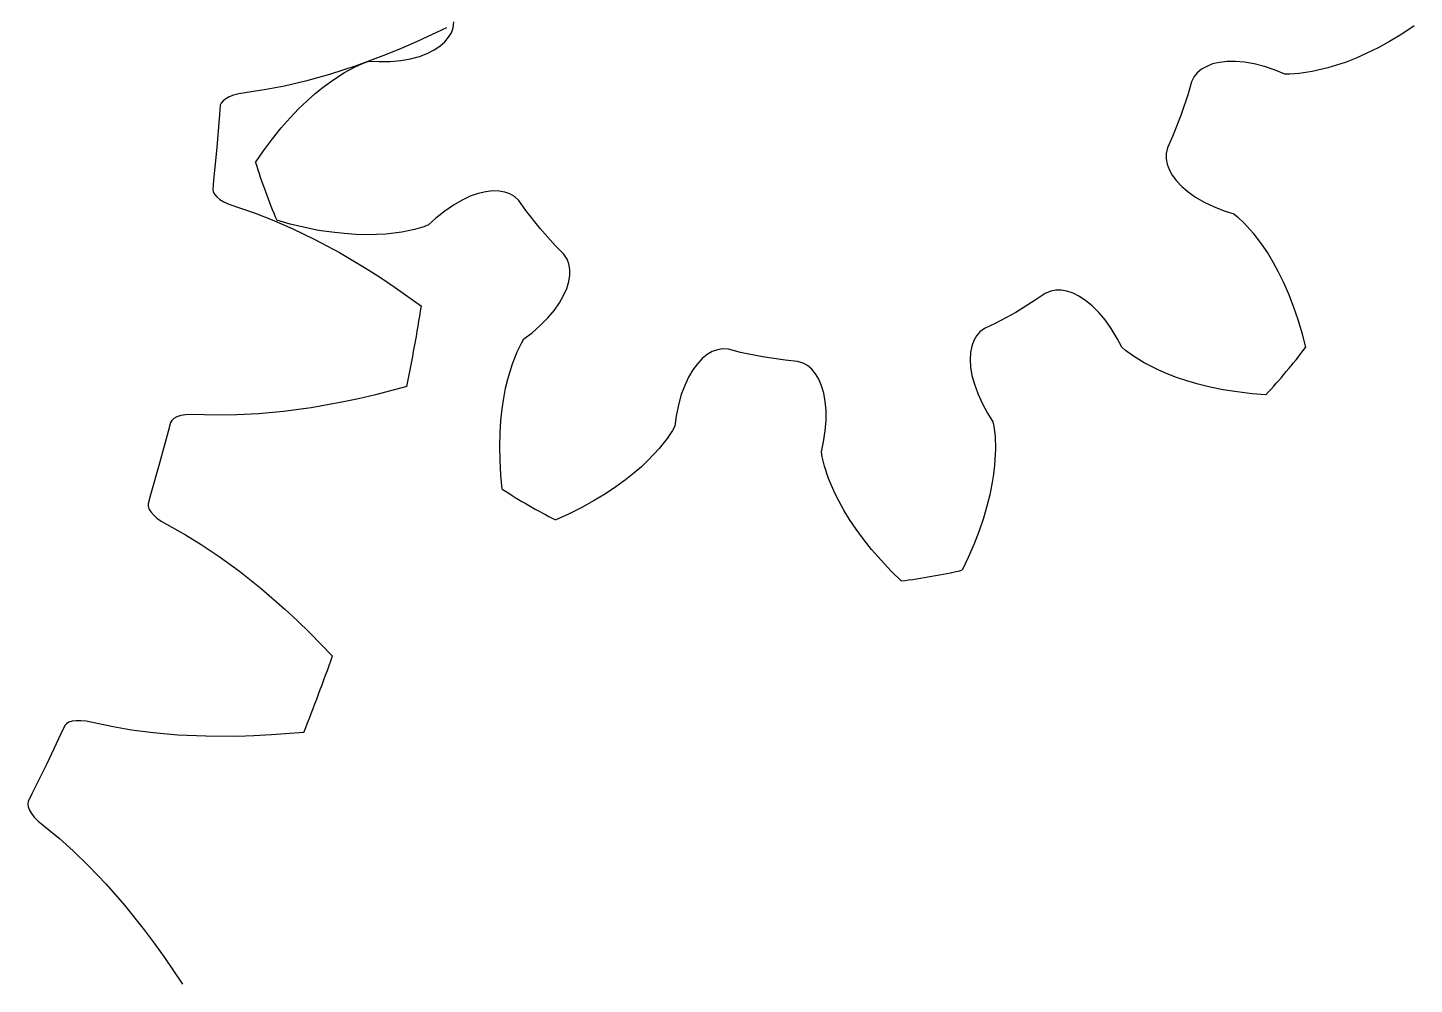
# Model space of a CAD drawing. Extents: x -19.5 to 29.1, y -19.6 to 19.6.
# Drawn here: x 15.49 to 28.97, y -9.69 to -0.4 of the extents above; entities that cross this region are included whole.
import ezdxf

# ---------------------------------------------------------------- set-up
doc = ezdxf.new("R2010")
doc.units = 0

msp = doc.modelspace()

# ---------------------------------------------------------------- linework, layer by layer
at = {"layer": 'layer0'}
for p, q in [((19.61, -0.445), (19.627, -0.398)), ((19.627, -0.398), (19.633, -0.34)), ((28.969, -0.379), (28.847, -0.459)), ((19.499, -0.575), (19.546, -0.534)), ((19.546, -0.534), (19.583, -0.49)), ((19.583, -0.49), (19.61, -0.445)), ((28.729, -0.53), (28.617, -0.592)), ((28.847, -0.459), (28.729, -0.53)), ((19.299, -0.675), (19.375, -0.646)), ((19.375, -0.646), (19.442, -0.613)), ((19.442, -0.613), (19.499, -0.575)), ((28.508, -0.645), (28.404, -0.692)), ((28.617, -0.592), (28.508, -0.645)), ((18.566, -0.836), (18.676, -0.777)), ((18.676, -0.777), (18.762, -0.739)), ((18.762, -0.739), (18.807, -0.723)), ((18.807, -0.723), (18.906, -0.726)), ((18.906, -0.726), (19.017, -0.724)), ((19.017, -0.724), (19.119, -0.715)), ((19.119, -0.715), (19.213, -0.698)), ((19.213, -0.698), (19.299, -0.675)), ((26.901, -0.8), (26.86, -0.834)), ((26.951, -0.772), (26.901, -0.8)), ((27.009, -0.749), (26.951, -0.772)), ((27.076, -0.734), (27.009, -0.749)), ((27.15, -0.725), (27.076, -0.734)), ((27.231, -0.724), (27.15, -0.725)), ((27.32, -0.732), (27.231, -0.724)), ((27.414, -0.748), (27.32, -0.732)), ((27.513, -0.774), (27.414, -0.748)), ((27.618, -0.81), (27.513, -0.774)), ((28.128, -0.788), (27.975, -0.823)), ((28.214, -0.762), (28.128, -0.788)), ((28.306, -0.73), (28.214, -0.762)), ((28.404, -0.692), (28.306, -0.73)), ((18.363, -0.975), (18.435, -0.922)), ((18.435, -0.922), (18.566, -0.836)), ((26.803, -0.924), (26.77, -1.039)), ((26.829, -0.871), (26.803, -0.924)), ((26.86, -0.834), (26.829, -0.871)), ((27.71, -0.847), (27.618, -0.81)), ((27.758, -0.847), (27.71, -0.847)), ((27.851, -0.841), (27.758, -0.847)), ((27.975, -0.823), (27.851, -0.841)), ((18.208, -1.106), (18.287, -1.037)), ((18.287, -1.037), (18.363, -0.975)), ((26.77, -1.039), (26.701, -1.249)), ((18.042, -1.273), (18.126, -1.185)), ((18.126, -1.185), (18.208, -1.106)), ((17.957, -1.369), (18.042, -1.273)), ((26.701, -1.249), (26.619, -1.454)), ((17.784, -1.593), (17.871, -1.476)), ((17.871, -1.476), (17.957, -1.369)), ((26.619, -1.454), (26.57, -1.563)), ((17.708, -1.706), (17.784, -1.593)), ((26.57, -1.563), (26.556, -1.62)), ((26.556, -1.62), (26.556, -1.67)), ((26.556, -1.67), (26.566, -1.722)), ((26.566, -1.722), (26.586, -1.775)), ((26.586, -1.775), (26.616, -1.83)), ((26.616, -1.83), (26.657, -1.885)), ((26.657, -1.885), (26.708, -1.939)), ((19.871, -2.008), (19.794, -2.035)), ((19.944, -1.991), (19.871, -2.008)), ((20.011, -1.983), (19.944, -1.991)), ((20.074, -1.984), (20.011, -1.983)), ((20.13, -1.994), (20.074, -1.984)), ((20.18, -2.011), (20.13, -1.994)), ((20.223, -2.036), (20.18, -2.011)), ((26.708, -1.939), (26.77, -1.992)), ((26.77, -1.992), (26.842, -2.043)), ((19.631, -2.12), (19.546, -2.179)), ((19.714, -2.073), (19.631, -2.12)), ((19.794, -2.035), (19.714, -2.073)), ((20.265, -2.077), (20.223, -2.036)), ((20.335, -2.174), (20.265, -2.077)), ((26.842, -2.043), (26.925, -2.091)), ((26.925, -2.091), (27.018, -2.135)), ((27.018, -2.135), (27.121, -2.175)), ((18.044, -2.305), (17.913, -2.268)), ((19.46, -2.248), (19.387, -2.314)), ((19.546, -2.179), (19.46, -2.248)), ((20.472, -2.347), (20.335, -2.174)), ((27.121, -2.175), (27.215, -2.206)), ((27.215, -2.206), (27.252, -2.236)), ((27.252, -2.236), (27.32, -2.301)), ((18.185, -2.339), (18.044, -2.305)), ((18.32, -2.366), (18.185, -2.339)), ((18.447, -2.385), (18.32, -2.366)), ((18.567, -2.398), (18.447, -2.385)), ((18.681, -2.406), (18.567, -2.398)), ((18.786, -2.409), (18.681, -2.406)), ((18.884, -2.407), (18.786, -2.409)), ((18.974, -2.402), (18.884, -2.407)), ((19.129, -2.383), (18.974, -2.402)), ((19.251, -2.358), (19.129, -2.383)), ((19.342, -2.331), (19.251, -2.358)), ((19.387, -2.314), (19.342, -2.331)), ((20.619, -2.512), (20.472, -2.347)), ((27.32, -2.301), (27.403, -2.394)), ((27.403, -2.394), (27.497, -2.519)), ((20.702, -2.598), (20.619, -2.512)), ((27.497, -2.519), (27.547, -2.595)), ((20.735, -2.647), (20.702, -2.598)), ((20.752, -2.693), (20.735, -2.647)), ((20.761, -2.745), (20.752, -2.693)), ((27.547, -2.595), (27.597, -2.678)), ((27.597, -2.678), (27.647, -2.77)), ((20.751, -2.864), (20.76, -2.802)), ((20.76, -2.802), (20.761, -2.745)), ((27.647, -2.77), (27.697, -2.873)), ((20.701, -2.998), (20.731, -2.93)), ((20.731, -2.93), (20.751, -2.864)), ((25.436, -2.956), (25.382, -2.979)), ((25.484, -2.947), (25.436, -2.956)), ((25.537, -2.947), (25.484, -2.947)), ((25.593, -2.958), (25.537, -2.947)), ((25.653, -2.978), (25.593, -2.958)), ((27.697, -2.873), (27.746, -2.984)), ((20.611, -3.142), (20.661, -3.069)), ((20.661, -3.069), (20.701, -2.998)), ((25.283, -3.046), (25.095, -3.163)), ((25.382, -2.979), (25.283, -3.046)), ((25.714, -3.009), (25.653, -2.978)), ((25.776, -3.05), (25.714, -3.009)), ((25.839, -3.101), (25.776, -3.05)), ((27.746, -2.984), (27.793, -3.103)), ((20.477, -3.289), (20.549, -3.215)), ((20.549, -3.215), (20.611, -3.142)), ((25.095, -3.163), (24.901, -3.267)), ((25.902, -3.164), (25.839, -3.101)), ((25.963, -3.237), (25.902, -3.164)), ((27.793, -3.103), (27.837, -3.233)), ((27.837, -3.233), (27.879, -3.373)), ((20.316, -3.422), (20.394, -3.361)), ((20.394, -3.361), (20.477, -3.289)), ((24.746, -3.354), (24.714, -3.392)), ((24.793, -3.319), (24.746, -3.354)), ((24.901, -3.267), (24.793, -3.319)), ((26.023, -3.321), (25.963, -3.237)), ((26.08, -3.416), (26.023, -3.321)), ((20.25, -3.548), (20.292, -3.463)), ((20.292, -3.463), (20.316, -3.422)), ((24.669, -3.491), (24.657, -3.553)), ((24.688, -3.438), (24.669, -3.491)), ((24.714, -3.392), (24.688, -3.438)), ((26.127, -3.503), (26.08, -3.416)), ((26.163, -3.534), (26.127, -3.503)), ((27.879, -3.373), (27.912, -3.505)), ((20.204, -3.663), (20.25, -3.548)), ((22.049, -3.613), (22.002, -3.663)), ((22.097, -3.574), (22.049, -3.613)), ((22.146, -3.545), (22.097, -3.574)), ((22.196, -3.527), (22.146, -3.545)), ((22.244, -3.518), (22.196, -3.527)), ((22.303, -3.522), (22.244, -3.518)), ((22.419, -3.552), (22.303, -3.522)), ((22.635, -3.596), (22.419, -3.552)), ((22.854, -3.628), (22.635, -3.596)), ((22.973, -3.64), (22.854, -3.628)), ((24.657, -3.553), (24.653, -3.621)), ((24.653, -3.621), (24.657, -3.696)), ((26.239, -3.59), (26.163, -3.534)), ((26.345, -3.655), (26.239, -3.59)), ((20.158, -3.814), (20.204, -3.663)), ((21.957, -3.723), (21.915, -3.793)), ((22.002, -3.663), (21.957, -3.723)), ((23.029, -3.657), (22.973, -3.64)), ((23.072, -3.681), (23.029, -3.657)), ((23.112, -3.715), (23.072, -3.681)), ((23.149, -3.76), (23.112, -3.715)), ((23.181, -3.813), (23.149, -3.76)), ((24.657, -3.696), (24.67, -3.776)), ((26.485, -3.726), (26.345, -3.655)), ((26.567, -3.762), (26.485, -3.726)), ((26.659, -3.797), (26.567, -3.762)), ((20.119, -3.997), (20.137, -3.901)), ((20.137, -3.901), (20.158, -3.814)), ((21.878, -3.873), (21.845, -3.963)), ((21.915, -3.793), (21.878, -3.873)), ((23.208, -3.876), (23.181, -3.813)), ((23.229, -3.947), (23.208, -3.876)), ((24.67, -3.776), (24.693, -3.862)), ((24.693, -3.862), (24.726, -3.952)), ((26.758, -3.83), (26.659, -3.797)), ((26.868, -3.862), (26.758, -3.83)), ((26.985, -3.89), (26.868, -3.862)), ((27.111, -3.916), (26.985, -3.89)), ((20.103, -4.101), (20.119, -3.997)), ((21.845, -3.963), (21.818, -4.062)), ((23.244, -4.028), (23.229, -3.947)), ((23.252, -4.116), (23.244, -4.028)), ((24.726, -3.952), (24.769, -4.045)), ((27.247, -3.937), (27.111, -3.916)), ((27.392, -3.954), (27.247, -3.937)), ((27.527, -3.964), (27.392, -3.954)), ((20.091, -4.214), (20.103, -4.101)), ((21.796, -4.171), (21.783, -4.269)), ((21.818, -4.062), (21.796, -4.171)), ((23.252, -4.211), (23.252, -4.116)), ((24.769, -4.045), (24.822, -4.142)), ((24.822, -4.142), (24.874, -4.226)), ((20.083, -4.335), (20.091, -4.214)), ((21.759, -4.311), (21.707, -4.389)), ((21.783, -4.269), (21.759, -4.311)), ((23.244, -4.314), (23.252, -4.211)), ((24.874, -4.226), (24.883, -4.273)), ((24.883, -4.273), (24.894, -4.366)), ((20.08, -4.463), (20.083, -4.335)), ((21.707, -4.389), (21.63, -4.487)), ((23.207, -4.52), (23.227, -4.423)), ((23.227, -4.423), (23.244, -4.314)), ((24.894, -4.366), (24.897, -4.491)), ((20.083, -4.601), (20.08, -4.463)), ((21.63, -4.487), (21.522, -4.601)), ((23.215, -4.567), (23.207, -4.52)), ((23.237, -4.659), (23.215, -4.567)), ((24.897, -4.491), (24.889, -4.648)), ((20.092, -4.746), (20.083, -4.601)), ((21.457, -4.663), (21.383, -4.727)), ((21.522, -4.601), (21.457, -4.663)), ((23.276, -4.777), (23.237, -4.659)), ((24.889, -4.648), (24.878, -4.737)), ((20.105, -4.882), (20.092, -4.746)), ((21.301, -4.792), (21.209, -4.859)), ((21.383, -4.727), (21.301, -4.792)), ((23.337, -4.921), (23.276, -4.777)), ((24.863, -4.833), (24.842, -4.936)), ((24.878, -4.737), (24.863, -4.833)), ((21.108, -4.927), (20.999, -4.993)), ((21.209, -4.859), (21.108, -4.927)), ((23.378, -5.002), (23.337, -4.921)), ((24.842, -4.936), (24.815, -5.047)), ((20.878, -5.06), (20.748, -5.125)), ((20.999, -4.993), (20.878, -5.06)), ((23.425, -5.087), (23.378, -5.002)), ((23.48, -5.176), (23.425, -5.087)), ((24.815, -5.047), (24.781, -5.163)), ((20.748, -5.125), (20.624, -5.181)), ((23.544, -5.271), (23.48, -5.176)), ((24.781, -5.163), (24.74, -5.285)), ((23.615, -5.369), (23.544, -5.271)), ((23.695, -5.469), (23.615, -5.369)), ((24.74, -5.285), (24.69, -5.413)), ((23.786, -5.573), (23.695, -5.469)), ((24.69, -5.413), (24.632, -5.547)), ((23.886, -5.678), (23.786, -5.573)), ((24.632, -5.547), (24.573, -5.669)), ((23.983, -5.773), (23.886, -5.678))]:
    msp.add_line(p, q, dxfattribs=at)
for start, end in [(197.0506, 202.9494), (317.0506, 322.9494), (237.0506, 242.9494), (277.0506, 282.9494)]:
    msp.add_arc((23.269, 0), 5.817, start, end, dxfattribs=at)
at = {"layer": 'layer1'}
for p, q in [((19.563, -0.397), (19.278, -0.531)), ((19.278, -0.531), (19.121, -0.598)), ((18.97, -0.66), (18.685, -0.766)), ((19.121, -0.598), (18.97, -0.66)), ((18.685, -0.766), (18.427, -0.85)), ((18.193, -0.916), (17.987, -0.964)), ((18.427, -0.85), (18.193, -0.916)), ((17.451, -1.069), (17.417, -1.087)), ((17.494, -1.052), (17.451, -1.069)), ((17.545, -1.039), (17.494, -1.052)), ((17.81, -0.998), (17.545, -1.039)), ((17.987, -0.964), (17.81, -0.998)), ((17.364, -1.151), (17.358, -1.241)), ((17.373, -1.129), (17.364, -1.151)), ((17.391, -1.107), (17.373, -1.129)), ((17.417, -1.087), (17.391, -1.107)), ((17.358, -1.241), (17.332, -1.56)), ((17.332, -1.56), (17.3, -1.878)), ((17.3, -1.878), (17.291, -1.968)), ((17.291, -1.968), (17.296, -1.992)), ((17.296, -1.992), (17.309, -2.016)), ((17.309, -2.016), (17.331, -2.04)), ((17.331, -2.04), (17.361, -2.065)), ((17.361, -2.065), (17.4, -2.088)), ((17.4, -2.088), (17.448, -2.111)), ((17.448, -2.111), (17.702, -2.198)), ((17.702, -2.198), (17.87, -2.263)), ((17.87, -2.263), (18.064, -2.348)), ((18.064, -2.348), (18.282, -2.454)), ((18.282, -2.454), (18.522, -2.582)), ((18.522, -2.582), (18.783, -2.738)), ((18.783, -2.738), (18.921, -2.825)), ((18.921, -2.825), (19.063, -2.92)), ((19.063, -2.92), (19.32, -3.103)), ((19.178, -3.884), (18.873, -3.964)), ((18.547, -4.037), (18.248, -4.09)), ((18.707, -4.003), (18.547, -4.037)), ((18.873, -3.964), (18.707, -4.003)), ((16.98, -4.167), (16.943, -4.179)), ((17.025, -4.159), (16.98, -4.167)), ((17.077, -4.155), (17.025, -4.159)), ((17.345, -4.162), (17.077, -4.155)), ((17.526, -4.16), (17.345, -4.162)), ((17.737, -4.149), (17.526, -4.16)), ((17.979, -4.127), (17.737, -4.149)), ((18.248, -4.09), (17.979, -4.127)), ((16.88, -4.233), (16.857, -4.32)), ((16.893, -4.213), (16.88, -4.233)), ((16.914, -4.195), (16.893, -4.213)), ((16.943, -4.179), (16.914, -4.195)), ((16.857, -4.32), (16.775, -4.63)), ((16.775, -4.63), (16.687, -4.937)), ((16.687, -4.937), (16.662, -5.024)), ((16.662, -5.024), (16.662, -5.048)), ((16.662, -5.048), (16.671, -5.074)), ((16.671, -5.074), (16.688, -5.102)), ((16.688, -5.102), (16.714, -5.131)), ((16.714, -5.131), (16.748, -5.162)), ((16.748, -5.162), (16.791, -5.192)), ((16.791, -5.192), (17.025, -5.324)), ((17.025, -5.324), (17.179, -5.418)), ((17.179, -5.418), (17.355, -5.535)), ((17.355, -5.535), (17.551, -5.679)), ((17.551, -5.679), (17.763, -5.848)), ((17.763, -5.848), (17.992, -6.047)), ((17.992, -6.047), (18.112, -6.159)), ((18.112, -6.159), (18.235, -6.277)), ((18.235, -6.277), (18.455, -6.503)), ((15.924, -7.137), (15.893, -7.147)), ((15.963, -7.132), (15.924, -7.137)), ((16.008, -7.132), (15.963, -7.132)), ((16.061, -7.137), (16.008, -7.132)), ((16.324, -7.192), (16.061, -7.137)), ((15.815, -7.261), (15.679, -7.55)), ((15.853, -7.179), (15.815, -7.261)), ((15.869, -7.161), (15.853, -7.179)), ((15.893, -7.147), (15.869, -7.161)), ((16.502, -7.223), (16.324, -7.192)), ((16.711, -7.25), (16.502, -7.223)), ((16.953, -7.271), (16.711, -7.25)), ((17.224, -7.283), (16.953, -7.271)), ((17.862, -7.27), (17.692, -7.279)), ((18.177, -7.246), (17.862, -7.27)), ((17.528, -7.284), (17.224, -7.283)), ((17.692, -7.279), (17.528, -7.284)), ((15.679, -7.55), (15.537, -7.837)), ((15.497, -7.918), (15.493, -7.942)), ((15.493, -7.942), (15.497, -7.969)), ((15.537, -7.837), (15.497, -7.918)), ((15.497, -7.969), (15.509, -8)), ((15.509, -8), (15.529, -8.033)), ((15.529, -8.033), (15.557, -8.069)), ((15.557, -8.069), (15.594, -8.107)), ((15.594, -8.107), (15.801, -8.278)), ((15.801, -8.278), (15.936, -8.398)), ((15.936, -8.398), (16.087, -8.545)), ((16.087, -8.545), (16.255, -8.721)), ((16.255, -8.721), (16.433, -8.926)), ((16.433, -8.926), (16.623, -9.163)), ((16.623, -9.163), (16.721, -9.294)), ((16.721, -9.294), (16.821, -9.432)), ((16.821, -9.432), (16.998, -9.693))]:
    msp.add_line(p, q, dxfattribs=at)
for start, end in [(348.5523, 350.8763), (338.2666, 340.5906)]:
    msp.add_arc((0, 0), 19.567, start, end, dxfattribs=at)
at = {"layer": 'layer2'}
for p, q in [((19.61, -0.445), (19.627, -0.398)), ((19.627, -0.398), (19.633, -0.34)), ((28.969, -0.379), (28.847, -0.459)), ((19.499, -0.575), (19.546, -0.534)), ((19.546, -0.534), (19.583, -0.49)), ((19.583, -0.49), (19.61, -0.445)), ((28.729, -0.53), (28.617, -0.592)), ((28.847, -0.459), (28.729, -0.53)), ((19.299, -0.675), (19.375, -0.646)), ((19.375, -0.646), (19.442, -0.613)), ((19.442, -0.613), (19.499, -0.575)), ((28.508, -0.645), (28.404, -0.692)), ((28.617, -0.592), (28.508, -0.645)), ((18.566, -0.836), (18.676, -0.777)), ((18.676, -0.777), (18.762, -0.739)), ((18.762, -0.739), (18.807, -0.723)), ((18.807, -0.723), (18.906, -0.726)), ((18.906, -0.726), (19.017, -0.724)), ((19.017, -0.724), (19.119, -0.715)), ((19.119, -0.715), (19.213, -0.698)), ((19.213, -0.698), (19.299, -0.675)), ((26.901, -0.8), (26.86, -0.834)), ((26.951, -0.772), (26.901, -0.8)), ((27.009, -0.749), (26.951, -0.772)), ((27.076, -0.734), (27.009, -0.749)), ((27.15, -0.725), (27.076, -0.734)), ((27.231, -0.724), (27.15, -0.725)), ((27.32, -0.732), (27.231, -0.724)), ((27.414, -0.748), (27.32, -0.732)), ((27.513, -0.774), (27.414, -0.748)), ((27.618, -0.81), (27.513, -0.774)), ((28.128, -0.788), (27.975, -0.823)), ((28.214, -0.762), (28.128, -0.788)), ((28.306, -0.73), (28.214, -0.762)), ((28.404, -0.692), (28.306, -0.73)), ((18.363, -0.975), (18.435, -0.922)), ((18.435, -0.922), (18.566, -0.836)), ((26.803, -0.924), (26.77, -1.039)), ((26.829, -0.871), (26.803, -0.924)), ((26.86, -0.834), (26.829, -0.871)), ((27.71, -0.847), (27.618, -0.81)), ((27.758, -0.847), (27.71, -0.847)), ((27.851, -0.841), (27.758, -0.847)), ((27.975, -0.823), (27.851, -0.841)), ((18.208, -1.106), (18.287, -1.037)), ((18.287, -1.037), (18.363, -0.975)), ((26.77, -1.039), (26.701, -1.249)), ((18.042, -1.273), (18.126, -1.185)), ((18.126, -1.185), (18.208, -1.106)), ((17.957, -1.369), (18.042, -1.273)), ((26.701, -1.249), (26.619, -1.454)), ((17.784, -1.593), (17.871, -1.476)), ((17.871, -1.476), (17.957, -1.369)), ((26.619, -1.454), (26.57, -1.563)), ((17.708, -1.706), (17.784, -1.593)), ((26.57, -1.563), (26.556, -1.62)), ((26.556, -1.62), (26.556, -1.67)), ((26.556, -1.67), (26.566, -1.722)), ((26.566, -1.722), (26.586, -1.775)), ((26.586, -1.775), (26.616, -1.83)), ((26.616, -1.83), (26.657, -1.885)), ((26.657, -1.885), (26.708, -1.939)), ((19.871, -2.008), (19.794, -2.035)), ((19.944, -1.991), (19.871, -2.008)), ((20.011, -1.983), (19.944, -1.991)), ((20.074, -1.984), (20.011, -1.983)), ((20.13, -1.994), (20.074, -1.984)), ((20.18, -2.011), (20.13, -1.994)), ((20.223, -2.036), (20.18, -2.011)), ((26.708, -1.939), (26.77, -1.992)), ((26.77, -1.992), (26.842, -2.043)), ((19.631, -2.12), (19.546, -2.179)), ((19.714, -2.073), (19.631, -2.12)), ((19.794, -2.035), (19.714, -2.073)), ((20.265, -2.077), (20.223, -2.036)), ((20.335, -2.174), (20.265, -2.077)), ((26.842, -2.043), (26.925, -2.091)), ((26.925, -2.091), (27.018, -2.135)), ((27.018, -2.135), (27.121, -2.175)), ((18.044, -2.305), (17.913, -2.268)), ((19.46, -2.248), (19.387, -2.314)), ((19.546, -2.179), (19.46, -2.248)), ((20.472, -2.347), (20.335, -2.174)), ((27.121, -2.175), (27.215, -2.206)), ((27.215, -2.206), (27.252, -2.236)), ((27.252, -2.236), (27.32, -2.301)), ((18.185, -2.339), (18.044, -2.305)), ((18.32, -2.366), (18.185, -2.339)), ((18.447, -2.385), (18.32, -2.366)), ((18.567, -2.398), (18.447, -2.385)), ((18.681, -2.406), (18.567, -2.398)), ((18.786, -2.409), (18.681, -2.406)), ((18.884, -2.407), (18.786, -2.409)), ((18.974, -2.402), (18.884, -2.407)), ((19.129, -2.383), (18.974, -2.402)), ((19.251, -2.358), (19.129, -2.383)), ((19.342, -2.331), (19.251, -2.358)), ((19.387, -2.314), (19.342, -2.331)), ((20.619, -2.512), (20.472, -2.347)), ((27.32, -2.301), (27.403, -2.394)), ((27.403, -2.394), (27.497, -2.519)), ((20.702, -2.598), (20.619, -2.512)), ((27.497, -2.519), (27.547, -2.595)), ((20.735, -2.647), (20.702, -2.598)), ((20.752, -2.693), (20.735, -2.647)), ((20.761, -2.745), (20.752, -2.693)), ((27.547, -2.595), (27.597, -2.678)), ((27.597, -2.678), (27.647, -2.77)), ((20.751, -2.864), (20.76, -2.802)), ((20.76, -2.802), (20.761, -2.745)), ((27.647, -2.77), (27.697, -2.873)), ((20.701, -2.998), (20.731, -2.93)), ((20.731, -2.93), (20.751, -2.864)), ((25.436, -2.956), (25.382, -2.979)), ((25.484, -2.947), (25.436, -2.956)), ((25.537, -2.947), (25.484, -2.947)), ((25.593, -2.958), (25.537, -2.947)), ((25.653, -2.978), (25.593, -2.958)), ((27.697, -2.873), (27.746, -2.984)), ((20.611, -3.142), (20.661, -3.069)), ((20.661, -3.069), (20.701, -2.998)), ((25.283, -3.046), (25.095, -3.163)), ((25.382, -2.979), (25.283, -3.046)), ((25.714, -3.009), (25.653, -2.978)), ((25.776, -3.05), (25.714, -3.009)), ((25.839, -3.101), (25.776, -3.05)), ((27.746, -2.984), (27.793, -3.103)), ((20.477, -3.289), (20.549, -3.215)), ((20.549, -3.215), (20.611, -3.142)), ((25.095, -3.163), (24.901, -3.267)), ((25.902, -3.164), (25.839, -3.101)), ((25.963, -3.237), (25.902, -3.164)), ((27.793, -3.103), (27.837, -3.233)), ((27.837, -3.233), (27.879, -3.373)), ((20.316, -3.422), (20.394, -3.361)), ((20.394, -3.361), (20.477, -3.289)), ((24.746, -3.354), (24.714, -3.392)), ((24.793, -3.319), (24.746, -3.354)), ((24.901, -3.267), (24.793, -3.319)), ((26.023, -3.321), (25.963, -3.237)), ((26.08, -3.416), (26.023, -3.321)), ((20.25, -3.548), (20.292, -3.463)), ((20.292, -3.463), (20.316, -3.422)), ((24.669, -3.491), (24.657, -3.553)), ((24.688, -3.438), (24.669, -3.491)), ((24.714, -3.392), (24.688, -3.438)), ((26.127, -3.503), (26.08, -3.416)), ((26.163, -3.534), (26.127, -3.503)), ((27.879, -3.373), (27.912, -3.505)), ((20.204, -3.663), (20.25, -3.548)), ((22.049, -3.613), (22.002, -3.663)), ((22.097, -3.574), (22.049, -3.613)), ((22.146, -3.545), (22.097, -3.574)), ((22.196, -3.527), (22.146, -3.545)), ((22.244, -3.518), (22.196, -3.527)), ((22.303, -3.522), (22.244, -3.518)), ((22.419, -3.552), (22.303, -3.522)), ((22.635, -3.596), (22.419, -3.552)), ((22.854, -3.628), (22.635, -3.596)), ((22.973, -3.64), (22.854, -3.628)), ((24.657, -3.553), (24.653, -3.621)), ((24.653, -3.621), (24.657, -3.696)), ((26.239, -3.59), (26.163, -3.534)), ((26.345, -3.655), (26.239, -3.59)), ((20.158, -3.814), (20.204, -3.663)), ((21.957, -3.723), (21.915, -3.793)), ((22.002, -3.663), (21.957, -3.723)), ((23.029, -3.657), (22.973, -3.64)), ((23.072, -3.681), (23.029, -3.657)), ((23.112, -3.715), (23.072, -3.681)), ((23.149, -3.76), (23.112, -3.715)), ((23.181, -3.813), (23.149, -3.76)), ((24.657, -3.696), (24.67, -3.776)), ((26.485, -3.726), (26.345, -3.655)), ((26.567, -3.762), (26.485, -3.726)), ((26.659, -3.797), (26.567, -3.762)), ((20.119, -3.997), (20.137, -3.901)), ((20.137, -3.901), (20.158, -3.814)), ((21.878, -3.873), (21.845, -3.963)), ((21.915, -3.793), (21.878, -3.873)), ((23.208, -3.876), (23.181, -3.813)), ((23.229, -3.947), (23.208, -3.876)), ((24.67, -3.776), (24.693, -3.862)), ((24.693, -3.862), (24.726, -3.952)), ((26.758, -3.83), (26.659, -3.797)), ((26.868, -3.862), (26.758, -3.83)), ((26.985, -3.89), (26.868, -3.862)), ((27.111, -3.916), (26.985, -3.89)), ((20.103, -4.101), (20.119, -3.997)), ((21.845, -3.963), (21.818, -4.062)), ((23.244, -4.028), (23.229, -3.947)), ((23.252, -4.116), (23.244, -4.028)), ((24.726, -3.952), (24.769, -4.045)), ((27.247, -3.937), (27.111, -3.916)), ((27.392, -3.954), (27.247, -3.937)), ((27.527, -3.964), (27.392, -3.954)), ((20.091, -4.214), (20.103, -4.101)), ((21.796, -4.171), (21.783, -4.269)), ((21.818, -4.062), (21.796, -4.171)), ((23.252, -4.211), (23.252, -4.116)), ((24.769, -4.045), (24.822, -4.142)), ((24.822, -4.142), (24.874, -4.226)), ((20.083, -4.335), (20.091, -4.214)), ((21.759, -4.311), (21.707, -4.389)), ((21.783, -4.269), (21.759, -4.311)), ((23.244, -4.314), (23.252, -4.211)), ((24.874, -4.226), (24.883, -4.273)), ((24.883, -4.273), (24.894, -4.366)), ((20.08, -4.463), (20.083, -4.335)), ((21.707, -4.389), (21.63, -4.487)), ((23.207, -4.52), (23.227, -4.423)), ((23.227, -4.423), (23.244, -4.314)), ((24.894, -4.366), (24.897, -4.491)), ((20.083, -4.601), (20.08, -4.463)), ((21.63, -4.487), (21.522, -4.601)), ((23.215, -4.567), (23.207, -4.52)), ((23.237, -4.659), (23.215, -4.567)), ((24.897, -4.491), (24.889, -4.648)), ((20.092, -4.746), (20.083, -4.601)), ((21.457, -4.663), (21.383, -4.727)), ((21.522, -4.601), (21.457, -4.663)), ((23.276, -4.777), (23.237, -4.659)), ((24.889, -4.648), (24.878, -4.737)), ((20.105, -4.882), (20.092, -4.746)), ((21.301, -4.792), (21.209, -4.859)), ((21.383, -4.727), (21.301, -4.792)), ((23.337, -4.921), (23.276, -4.777)), ((24.863, -4.833), (24.842, -4.936)), ((24.878, -4.737), (24.863, -4.833)), ((21.108, -4.927), (20.999, -4.993)), ((21.209, -4.859), (21.108, -4.927)), ((23.378, -5.002), (23.337, -4.921)), ((24.842, -4.936), (24.815, -5.047)), ((20.878, -5.06), (20.748, -5.125)), ((20.999, -4.993), (20.878, -5.06)), ((23.425, -5.087), (23.378, -5.002)), ((23.48, -5.176), (23.425, -5.087)), ((24.815, -5.047), (24.781, -5.163)), ((20.748, -5.125), (20.624, -5.181)), ((23.544, -5.271), (23.48, -5.176)), ((24.781, -5.163), (24.74, -5.285)), ((23.615, -5.369), (23.544, -5.271)), ((23.695, -5.469), (23.615, -5.369)), ((24.74, -5.285), (24.69, -5.413)), ((23.786, -5.573), (23.695, -5.469)), ((24.69, -5.413), (24.632, -5.547)), ((23.886, -5.678), (23.786, -5.573)), ((24.632, -5.547), (24.573, -5.669)), ((23.983, -5.773), (23.886, -5.678))]:
    msp.add_line(p, q, dxfattribs=at)
for start, end in [(197.0506, 202.9494), (317.0506, 322.9494), (237.0506, 242.9494), (277.0506, 282.9494)]:
    msp.add_arc((23.269, 0), 5.817, start, end, dxfattribs=at)
at = {"layer": 'layer3'}
for p, q in [((19.563, -0.397), (19.278, -0.531)), ((19.278, -0.531), (19.121, -0.598)), ((18.97, -0.66), (18.685, -0.766)), ((19.121, -0.598), (18.97, -0.66)), ((18.685, -0.766), (18.427, -0.85)), ((18.193, -0.916), (17.987, -0.964)), ((18.427, -0.85), (18.193, -0.916)), ((17.451, -1.069), (17.417, -1.087)), ((17.494, -1.052), (17.451, -1.069)), ((17.545, -1.039), (17.494, -1.052)), ((17.81, -0.998), (17.545, -1.039)), ((17.987, -0.964), (17.81, -0.998)), ((17.364, -1.151), (17.358, -1.241)), ((17.373, -1.129), (17.364, -1.151)), ((17.391, -1.107), (17.373, -1.129)), ((17.417, -1.087), (17.391, -1.107)), ((17.358, -1.241), (17.332, -1.56)), ((17.332, -1.56), (17.3, -1.878)), ((17.3, -1.878), (17.291, -1.968)), ((17.291, -1.968), (17.296, -1.992)), ((17.296, -1.992), (17.309, -2.016)), ((17.309, -2.016), (17.331, -2.04)), ((17.331, -2.04), (17.361, -2.065)), ((17.361, -2.065), (17.4, -2.088)), ((17.4, -2.088), (17.448, -2.111)), ((17.448, -2.111), (17.702, -2.198)), ((17.702, -2.198), (17.87, -2.263)), ((17.87, -2.263), (18.064, -2.348)), ((18.064, -2.348), (18.282, -2.454)), ((18.282, -2.454), (18.522, -2.582)), ((18.522, -2.582), (18.783, -2.738)), ((18.783, -2.738), (18.921, -2.825)), ((18.921, -2.825), (19.063, -2.92)), ((19.063, -2.92), (19.32, -3.103)), ((19.178, -3.884), (18.873, -3.964)), ((18.547, -4.037), (18.248, -4.09)), ((18.707, -4.003), (18.547, -4.037)), ((18.873, -3.964), (18.707, -4.003)), ((16.98, -4.167), (16.943, -4.179)), ((17.025, -4.159), (16.98, -4.167)), ((17.077, -4.155), (17.025, -4.159)), ((17.345, -4.162), (17.077, -4.155)), ((17.526, -4.16), (17.345, -4.162)), ((17.737, -4.149), (17.526, -4.16)), ((17.979, -4.127), (17.737, -4.149)), ((18.248, -4.09), (17.979, -4.127)), ((16.88, -4.233), (16.857, -4.32)), ((16.893, -4.213), (16.88, -4.233)), ((16.914, -4.195), (16.893, -4.213)), ((16.943, -4.179), (16.914, -4.195)), ((16.857, -4.32), (16.775, -4.63)), ((16.775, -4.63), (16.687, -4.937)), ((16.687, -4.937), (16.662, -5.024)), ((16.662, -5.024), (16.662, -5.048)), ((16.662, -5.048), (16.671, -5.074)), ((16.671, -5.074), (16.688, -5.102)), ((16.688, -5.102), (16.714, -5.131)), ((16.714, -5.131), (16.748, -5.162)), ((16.748, -5.162), (16.791, -5.192)), ((16.791, -5.192), (17.025, -5.324)), ((17.025, -5.324), (17.179, -5.418)), ((17.179, -5.418), (17.355, -5.535)), ((17.355, -5.535), (17.551, -5.679)), ((17.551, -5.679), (17.763, -5.848)), ((17.763, -5.848), (17.992, -6.047)), ((17.992, -6.047), (18.112, -6.159)), ((18.112, -6.159), (18.235, -6.277)), ((18.235, -6.277), (18.455, -6.503)), ((15.924, -7.137), (15.893, -7.147)), ((15.963, -7.132), (15.924, -7.137)), ((16.008, -7.132), (15.963, -7.132)), ((16.061, -7.137), (16.008, -7.132)), ((16.324, -7.192), (16.061, -7.137)), ((15.815, -7.261), (15.679, -7.55)), ((15.853, -7.179), (15.815, -7.261)), ((15.869, -7.161), (15.853, -7.179)), ((15.893, -7.147), (15.869, -7.161)), ((16.502, -7.223), (16.324, -7.192)), ((16.711, -7.25), (16.502, -7.223)), ((16.953, -7.271), (16.711, -7.25)), ((17.224, -7.283), (16.953, -7.271)), ((17.862, -7.27), (17.692, -7.279)), ((18.177, -7.246), (17.862, -7.27)), ((17.528, -7.284), (17.224, -7.283)), ((17.692, -7.279), (17.528, -7.284)), ((15.679, -7.55), (15.537, -7.837)), ((15.497, -7.918), (15.493, -7.942)), ((15.493, -7.942), (15.497, -7.969)), ((15.537, -7.837), (15.497, -7.918)), ((15.497, -7.969), (15.509, -8)), ((15.509, -8), (15.529, -8.033)), ((15.529, -8.033), (15.557, -8.069)), ((15.557, -8.069), (15.594, -8.107)), ((15.594, -8.107), (15.801, -8.278)), ((15.801, -8.278), (15.936, -8.398)), ((15.936, -8.398), (16.087, -8.545)), ((16.087, -8.545), (16.255, -8.721)), ((16.255, -8.721), (16.433, -8.926)), ((16.433, -8.926), (16.623, -9.163)), ((16.623, -9.163), (16.721, -9.294)), ((16.721, -9.294), (16.821, -9.432)), ((16.821, -9.432), (16.998, -9.693))]:
    msp.add_line(p, q, dxfattribs=at)
for start, end in [(348.5523, 350.8763), (338.2666, 340.5906)]:
    msp.add_arc((0, 0), 19.567, start, end, dxfattribs=at)

doc.saveas('drawing.dxf')
